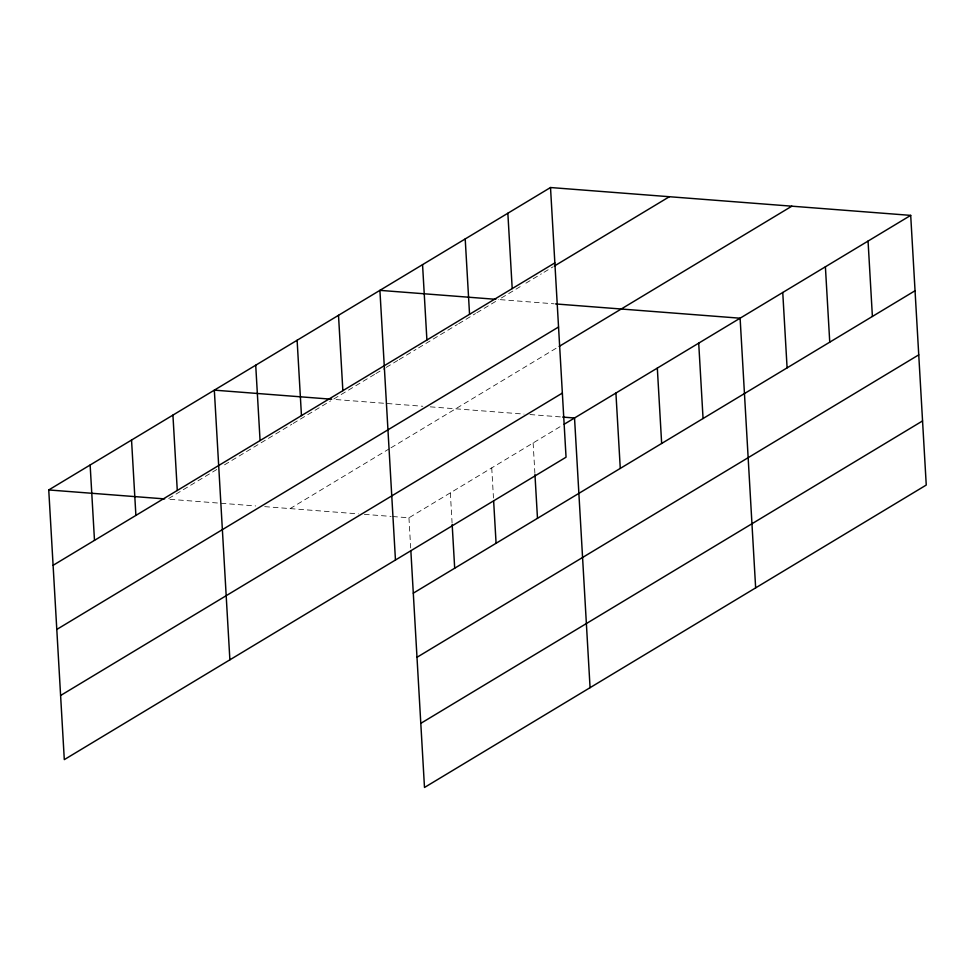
<?xml version="1.0" encoding="UTF-8"?>
<svg xmlns="http://www.w3.org/2000/svg" width="975" height="975" viewBox="0 0 975 975"><rect width="100%" height="100%" fill="white"/><g stroke="black" fill="none" stroke-linecap="round" stroke-linejoin="round"><path stroke-width="0.73" stroke-dasharray="4.88 3.66" d="M216.767 469.511L167.615 499.139L255.73 505.952M224.53 464.831L291.793 424.283M293.097 423.503L330.61 400.896M374.583 374.388L333.194 399.336L422.809 406.27M375.887 373.608L384.942 368.148M386.234 367.368L397.873 360.348M399.165 359.58L415.984 349.44M418.567 347.88L457.372 324.492M458.677 323.712L475.483 313.572M476.787 312.792L498.773 299.544M501.357 297.984L520.747 286.297M525.915 283.177L541.418 273.829M544.001 272.281L553.057 266.821M290.087 508.609L389.683 448.573M390.987 447.793L557.858 347.21M392.608 516.531L408.952 517.798L561.588 425.795M500.26 299.654L554.032 303.81M430.268 406.843L524.014 414.095M529.949 414.546L561.149 416.959M264.688 506.634L358.434 513.886M364.37 514.349L391.121 516.409M533.13 442.942L534.958 474.593M491.741 467.89L493.472 498.042M450.34 492.838L452.083 522.99M408.952 517.798L410.682 547.938"/><path stroke-width="1.46" d="M550.509 187.529L566.048 457.202L64.301 759.622L48.75 489.95L550.509 187.529L910.699 215.377L926.25 485.05L424.491 787.471L410.865 550.96M53.101 565.317L554.848 262.897M554.348 266.041L669.374 196.718M56.794 629.436L558.541 327.015M559.15 346.43L791.834 206.188M60.596 695.504L562.356 393.083M564.172 424.235L910.699 215.377M413.29 593.166L915.05 290.745M416.995 657.284L918.743 354.863M420.798 723.352L922.557 420.932M495.8 299.313L379.909 290.355L395.46 560.028M555.531 303.932L740.11 318.203L755.649 587.876M331.707 399.226L214.329 390.146L229.881 659.831M562.636 417.081L574.531 417.995L590.07 687.68M48.75 489.95L164.641 498.908M868.055 241.081L872.393 316.448M825.398 266.784L829.749 342.152M782.754 292.488L787.093 367.855M698.709 343.151L703.06 418.519M657.321 368.099L661.659 443.467M615.92 393.047L620.271 468.414M534.958 474.593L537.481 518.31M507.853 213.233L512.204 288.6M493.643 501.053L496.08 543.258M465.209 238.936L469.548 314.303M452.168 524.501L454.691 568.218M422.553 264.639L426.904 340.007M338.508 315.303L342.859 390.67M297.119 340.251L301.458 415.618M255.718 365.198L260.069 440.566M172.928 415.094L177.279 490.462M131.54 440.042L135.891 515.409M90.139 464.99L94.49 540.369"/></g></svg>
